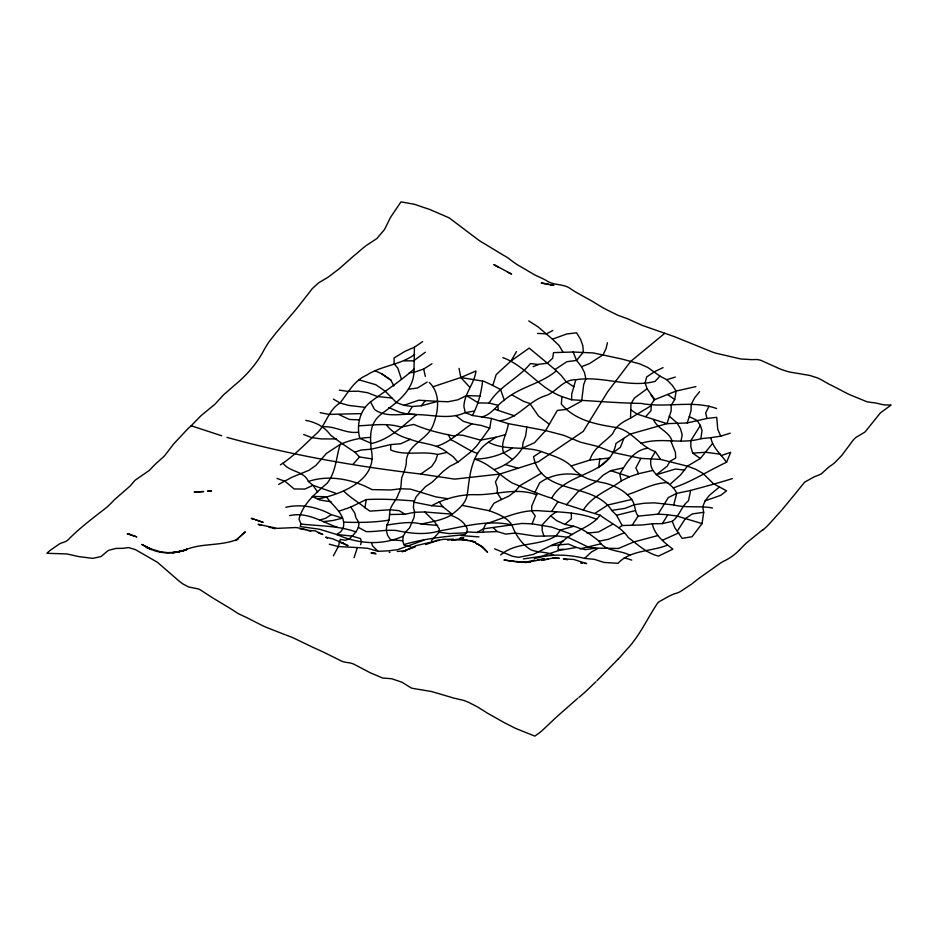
<?xml version="1.0" encoding="UTF-8"?>
<svg xmlns="http://www.w3.org/2000/svg" width="938" height="938" viewBox="0 0 938 938"><rect width="100%" height="100%" fill="white"/><g stroke="black" fill="none" stroke-linecap="round" stroke-linejoin="round"><path stroke-width="1.41" d="M410.598 546.057L406.471 546.256L403.832 544.603L402.707 540.769L390.501 539.713L387.558 535.258L386.304 530.263L386.808 525.034C398.169 523.486 409.824 521.012 421.174 524.002C431.246 521.88 441.704 520.438 450.791 515.29C457.779 509.838 465.776 503.976 467.3 494.596C469.704 476.141 471.04 453.453 488.51 442.185C505.054 451.061 524.119 445.691 541.355 451.53C551.638 455.54 562.859 458.096 571.113 465.94L589.885 460.077C593.344 447.883 604.775 442.29 612.76 433.591C615.762 425.77 623.407 421.619 630.535 418.137L630.981 403.668L634.51 398.017L647.091 388.754L645.11 382.798L646.669 376.959L654.56 371.671L663.037 367.637M716.644 408.522C692.373 399.787 666.121 408.288 641.111 403.41C617.908 403.059 594.727 401.007 571.617 399.787L571.711 394.112L575.815 379.749C602.431 375.399 628.577 388.285 655.052 381.403L659.953 376.138L666.719 379.691L672.241 385.307L676.146 391.052L674.727 399.529L671.209 405.251L671.127 411.043L666.988 423.648L630.254 434.071L615.973 443.416C610.099 476.563 565.825 471.38 551.685 498.23C538.06 494.009 525.139 488.393 512.042 482.894C499.344 475.132 489.331 463.349 474.429 459.069C487.737 459.01 501.021 455.293 512.254 448.13M429.264 382.411C440.731 393.362 438.503 410.551 433.544 424.046C428.596 439.195 409.167 443.123 406.365 459.585C406.799 466.116 403.856 472.013 401.675 477.993C400.948 483.363 401.581 489.073 398.439 493.798C396.915 499.802 391.873 503.847 390.091 509.733C389.258 514.927 389.927 520.473 386.808 525.034M483.351 532.01L483.445 528.833L485.708 523.943C504.081 518.175 521.88 508.759 541.871 510.952C560.244 512.125 579.344 512.195 596.627 519.324L600.191 515.232C609.665 522.736 621.495 527.238 628.354 537.626C637.934 544.661 646.587 553.15 658.464 556.105L672.933 549.152C664.374 542.61 654.501 535.023 652.332 523.779L642.284 524.963L622.14 525.514L619.127 527.613M422.663 341.584L414.42 347.212L414.01 369.115C400.303 381.203 385.201 391.076 370.545 401.898L374.473 409.414C386.773 418.559 402.531 412.837 416.601 414.608C432.817 414.713 449.607 419.814 465.271 412.614L472.459 415.487C478.122 404.536 481.194 393.327 482.601 381.074M414.01 369.115C414.866 390.079 396.692 402.508 382.001 413.576C369.42 422.616 370.018 435.76 371.167 449.208C378.483 479.928 341.772 494.091 317.794 499.075M431.48 540.616L439.125 532.268L439.289 528.891L434.247 521.317L424.726 511.972L414.631 512.277L404.97 514.223L389.54 514.54M388.66 407.514L399.647 412.239L407.702 414.127L416.601 414.608C402.66 426.11 389.927 439.16 371.612 443.498L359.805 438.351C356.311 425.489 359.746 410.387 370.545 401.898M403.832 544.603C423.882 538.682 444.471 536.63 465.025 534.578L467.03 531.94L467.218 528.786C464.509 521.809 457.545 517.682 450.791 515.29M331.079 501.818L319.624 499.966L312.178 496.437L326.389 496.706C332.838 506.403 346.192 514.352 343.296 527.742L340.916 531.623L336.765 534.508L319.412 529.22L300.195 526.558L300.981 524.049L299.011 519.031C302.81 503.894 315.743 493.154 327.174 483.222C335.921 472.318 336.144 457.381 340.131 444.471C349.616 440.25 359.852 437.729 370.252 437.448M502.827 357.636C525.456 365.703 539.221 388.273 561.968 396.586L561.323 403.985C574.666 420.306 596.521 424.492 616.243 427.494C632.189 430.765 640.326 446.758 655.334 451.577L660.61 459.421L687.402 466.163L695.797 469.317L703.101 473.514L713.501 483.785L726.551 490.809L720.806 495.299L705.153 500.822L702.691 506.684L703.699 512.3L702.058 523.592L692.127 536.688L682.172 538.4L674.785 527.707L672.276 521.329C679.78 515.935 681.246 506.239 688.492 500.775L690.673 490.433C704.555 486.646 718.567 482.964 732.308 478.615M472.459 415.487L491.395 418.454L489.742 428.127L476.75 445.867L471.368 451.436L457.885 462.176L449.877 466.256L443.111 471.404L432.301 482.085L425.477 486.658L416.12 496.8L413.904 502.17L413.388 507.27L414.631 512.277L414.104 517.225L409.636 527.824L405.626 531.987L403.27 536.126L402.707 540.769M333.377 555.871L338.313 546.549L340.283 539.373L345.243 540.288L349.534 538.752C353.931 534.226 359.36 529.56 358.926 522.618L355.948 517.858L354.716 512.957L350.777 507.071L338.7 511.28M494.467 469.434C505.77 465.611 515.959 458.424 522.337 448.223L523.146 442.443L525.608 435.982L526.851 427.06L508.302 423.648L491.395 418.454M599.898 458.623L598.561 467.605L609.641 458.002L589.885 460.077M404.97 514.223L399.342 510.718L390.091 509.733L369.947 511.14L364.964 507.681L366.23 499.567C382.376 498.664 398.357 499.755 414.397 500.998M641.053 443.381C660.458 436.956 681.199 444.518 700.792 438.726L702.023 430.788L700.381 425.406L697.04 420.412L689.289 416.636L691.095 410.481L691.154 404.513L694.577 397.911L699.596 391.685M681 441.095L682.184 434.81L680.472 428.748L677.025 422.874L669.204 416.085M607.414 342.78L606.065 348.561L603.064 354.787L589.404 363.627L581.548 366.711L576.577 360.415L573.118 352.02L553.502 352.606L552.716 358.199L547.276 363.264L538.94 364.261L533.124 366.676M512.5 459.561L503.671 452.925C499.837 442.771 507.352 433.602 508.302 423.648M433.039 386.749L460.816 377.522L475.953 370.979C474.593 383.63 464.357 393.151 463.9 406.447L465.271 412.614L473.901 411.114M541.355 451.53L533.534 456.7C541.343 496.108 593.566 481.534 611.717 510.424L625.118 508.326L634.381 504.726L644.394 503.225L654.431 502.85L673.707 504.972L676.732 493.376C671.033 479.424 648.029 477.512 650.89 459.198L655.334 451.577M467.03 531.94L476.996 532.444L483.445 528.833L521.868 523.463L532.069 523.826L535.223 515.912L531.717 510.987L531.717 506.121L537.193 493.376M360.649 544.638L361.423 541.93L360.555 538.588L352.055 536.067L336.765 534.508C358.035 544.005 381.789 545.834 403.27 536.126M354.083 557.653L357.39 547.569L367.59 548.273L378.061 551.298L388.062 550.864L397.548 549.68L423.8 540.218M481.757 416.964C491.805 414.526 496.378 405.579 504.304 400.092L500.54 389.469L492.79 385.459L496.214 374.579L511.104 360.907L529.184 348.104L555.015 369.537L561.346 375.552L566.153 381.707L573.88 386.819M630.934 409.906L637.172 414.127L666.988 423.648L687.191 422.956L689.289 416.636M457.885 462.176L453.148 456.689L447.004 452.421L437.671 454.484L435.537 460.781L431.691 466.467L420.728 474.03C355.338 466.397 290.475 454.965 227.008 437.389M623.7 438.832L620.358 447.309L613.346 452.515L597.881 446.5L580.423 442.173L563.656 435.291L545.623 430.589L526.851 427.06M673.25 487.877C692.291 481.557 708.495 470.63 726.61 462.211L730.69 452.339L721.275 455.54C716.702 450.287 712.071 444.729 710.828 437.647L700.792 438.726M581.548 366.711L584.48 372.574L585.875 378.882L583.682 384.592L581.63 401.077L566.376 409.437L557.336 410.41L545.623 430.589L534.472 442.724L522.337 448.223M534.754 492.696L539.631 482.894C551.474 474.229 567.22 472.131 581.326 475.472C588.771 480.15 597.518 481.557 605.971 483.328C615.867 486.154 625.365 491.16 631.708 499.462C635.46 504.492 634.381 511.093 638.063 516.158L632.271 525.092M709.069 406.107L705.669 412.943L706.971 418.442L716.738 417.34L717.758 429.393L720.783 436.17L730.221 433.157M280.415 464.861C294.415 455.809 305.636 443.44 317.783 432.406C326.401 423.472 328.675 409.695 340.025 403.012C347.963 392.87 354.025 380.582 366.641 375.165C381.543 365.562 400.291 364.999 414.643 354.517M660.61 459.421L640.877 458.389L635.87 467.933L638.59 473.713L652.848 470.419M647.607 448.212C633.431 450.193 626.42 463.079 619.76 474.077L621.296 480.901C608.34 490.562 592.277 495.581 583.295 510.061L558.45 501.971L551.685 498.23M664.808 333.271L630.688 361.411L607.836 391.509L583.272 431.351L538.435 461.731L499.848 474.065L495.416 482.015L497.257 487.643L497.316 493.036L501.525 499.473L509.088 495.991L515.29 491.184L519.98 485.626L541.625 473.033M511.104 360.907L516.486 351.562M638.063 516.158L658.089 514.106L668.325 497.55L676.732 493.376L690.673 490.433M407.702 414.127L412.298 406.517L421.361 405.767L437.776 401.358L447.977 401.757L457.65 399.858L466.491 395.625L480.479 396.047M557.958 501.701L551.814 511.198M652.332 523.779L662.345 523.615L667.844 514.751L676.955 516.041L702.058 523.592M700.381 425.406L690.837 440.602L690.849 446.746L692.666 453.136L700.323 458.483L712.587 443.44M462.2 505.394L489.214 510.706L493.986 503.237L501.525 499.473M677.342 531.096L685.256 518.726L692.314 513.907L703.699 512.3M466.491 395.625L478.403 402.953L489.108 403.059C499.063 386.339 518.409 378.506 530.439 363.522L538.26 364.495M669.861 484.489L680.531 474.991L687.402 466.163L700.323 458.483M421.361 405.767L425.406 400.456M705.153 500.822L709.292 495.416L719.294 487.103M596.627 519.324C584.937 529.818 567.302 533.323 558.004 546.842L558.778 550.512L576.401 547.429L585.335 549.645L595.759 548.109L618.517 548.472L633.713 542L657.726 535.586M534.367 558.72C550.629 553.725 568.194 554.335 584.585 558.391L591.35 552.072L597.846 548.484M781.94 509.862L795.131 493.904A51.484 27.249 -70.8 0 1 796.221 492.532L804.628 482.155L813.621 477.161A57.488 30.426 -70.8 0 1 817.186 475.707L821.137 474.007L826.425 469.199A43.277 22.911 -70.8 0 1 829.849 466.35L832.545 464.462A31.411 16.626 -70.8 0 0 835.946 461.484L841.152 456.044A30.931 16.368 -70.8 0 0 842.265 454.813L853.111 440.227A18.76 9.931 -70.8 0 1 856.5 437.049L864.684 432.23A13.085 6.929 -70.8 0 0 865.809 431.046L880.395 412.884L888.837 406.705A37.192 19.686 -70.8 0 0 889.693 406.107L891.1 405.064L884.698 404.899A28.445 17.998 49.9 0 1 883.197 404.735L876.62 403.211A37.719 23.884 49.9 0 0 872.082 402.554L867.064 401.827L852.044 395.648A33.487 21.199 49.9 0 1 846.838 393.292L831.127 385.143A22.606 14.305 49.9 0 1 829.567 384.486L822.204 380.3A34.612 21.914 49.9 0 0 817.49 377.92L809.811 375.458L790.136 372.116A68.72 43.5 49.9 0 1 785.552 370.85L785.047 370.698A68.157 43.148 49.9 0 1 776.77 367.52M352.958 464.369L359.535 456.947L372.187 458.963M781.202 510.694L770.098 523.041A55.494 29.371 -70.8 0 1 762.969 529.853M645.86 416.472L651.054 410.633L651.101 404.501L654.689 399.389L647.091 388.754M566.4 504.879L578.781 490.914L596.779 481.393L603.04 475.226L610.673 470.653L623.055 467.933M739.461 549.973L743.564 545.752A79.929 42.304 -70.8 0 1 746.566 542.868L759.51 532.327A85.065 45.024 -70.8 0 1 760.659 531.447L762.957 529.747M597.014 680.671L618.271 658.992M595.888 681.762L585.758 691.447A67.231 35.585 -70.8 0 1 584.62 692.502L580.458 696.113A79.413 42.034 -70.8 0 1 578.922 697.344M556.351 511.843L550.629 515.806L542.105 525.034L542.187 530.65L543.899 536.079L556.082 535.844L567.959 537.31L588.443 547.159L595.759 548.109M556.597 716.913L577.785 698.247M555.847 717.629L549.469 723.644A85.065 45.024 -70.8 0 1 548.343 724.734L543.079 729.694A59.54 31.517 -70.8 0 1 539.655 732.625L534.836 736.119L517.835 729.307A81.794 51.778 49.9 0 1 514.728 727.982L503.202 722.084A46.126 29.195 49.9 0 0 501.619 721.158L486.353 712.528A42.069 26.627 49.9 0 0 484.747 711.426L478.392 707.463A60.478 38.282 49.9 0 0 476.281 706.279L470.513 703.312A52.211 33.053 49.9 0 0 463.794 700.44L462.774 700.182A26.768 16.943 49.9 0 0 460.218 699.607L453.124 697.942A81.477 51.578 49.9 0 0 451.588 697.426L431.644 691.552L418.031 689.254M550.629 515.806L556.855 520.789L564.887 524.354L571.394 518.831L571.312 513.145M692.537 583.354L698.271 578.887A85.464 45.235 -70.8 0 0 699.42 577.984L721.345 562.495M691.787 583.987L680.965 591.186A36.817 19.487 -70.8 0 1 677.025 593.039L674.621 593.754A42.902 22.7 -70.8 0 0 673.425 594.164L669.087 596.181A89.825 47.545 -70.8 0 0 667.516 597.025L658.933 601.844A11.889 6.296 -70.8 0 0 657.796 602.841C649.26 615.434 642.694 629.433 633.385 641.627A22.747 12.042 -70.8 0 1 632.306 643.128L629.738 646.212A79.085 41.858 -70.8 0 1 626.772 649.448L621.613 655.322A38.528 20.39 -70.8 0 1 618.271 658.98M366.383 245.439L376.841 238.557L384.17 229.927A18.701 9.896 -70.8 0 0 385.225 228.133L389.985 218.46A38.165 20.202 -70.8 0 1 391.029 216.584L400.983 201.881L414.373 204.261L422.604 207.087A58.906 37.286 49.9 0 0 424.14 207.615L427.2 208.599A49.784 31.517 49.9 0 1 432.383 210.593L447.954 217.335A19.792 12.534 49.9 0 1 449.525 218.132L478.052 239.671A35.445 22.43 49.9 0 0 482.836 242.754L503.999 255.57A29.043 18.385 49.9 0 1 508.783 258.513L512.558 261.397A45.892 29.043 49.9 0 0 521.047 266.861L533.194 274.025A28.75 18.197 49.9 0 0 534.777 274.94L541.531 278.082A51.332 32.49 49.9 0 1 546.291 280.485C553.584 285.914 563.867 283.299 570.925 289.021A63.338 40.088 49.9 0 0 575.698 292.058L587.282 298.542A67.489 42.726 49.9 0 1 592.535 301.45L601.539 306.937A78.745 49.843 49.9 0 0 605.749 309.235L616.723 314.711A34.296 21.715 49.9 0 0 618.283 315.414L624.978 317.818A63.913 40.463 49.9 0 1 629.105 319.459L641.076 324.888A45.939 29.078 49.9 0 0 642.624 325.509L674 336.496A80 50.64 49.9 0 1 675.548 337.105L701.401 347.576A76.939 48.706 49.9 0 0 704.508 348.866L711.743 351.762A46.642 29.524 49.9 0 0 716.374 353.309L740.211 358.844A62.248 39.408 49.9 0 0 741.724 359.043L751.69 359.629A56.21 35.585 49.9 0 0 753.167 359.606L756.134 359.512A22.864 14.469 49.9 0 1 761.187 360.45L776.77 367.485M235.579 540.569L237.994 539.151C220.559 546.385 202.631 542.774 185.677 549.715L186.943 549.211C176.309 553.443 164.502 554.276 153.621 550.383M365.609 246.049L364.847 246.647A77.526 41.038 -70.8 0 1 363.698 247.515L358.398 252.005A44.731 23.673 -70.8 0 1 354.587 255.183L340.236 267.858A83.529 44.215 -70.8 0 1 338.712 269.124L329.531 276.147A76.588 40.533 -70.8 0 1 324.102 279.583L319.037 282.573A25.76 13.636 -70.8 0 0 317.888 283.475L312.248 288.705L298.413 306.409A73.574 38.939 -70.8 0 0 297.323 307.723L295.13 310.443A74.254 39.302 -70.8 0 1 291.448 314.734L277.472 331.184A81.899 43.347 -70.8 0 0 276.007 332.908L269.089 341.76A40.932 21.656 -70.8 0 0 267.658 343.883L266.251 346.145A90.716 48.014 -70.8 0 0 264.153 349.745C256.789 363.909 246.014 375.95 233.668 385.964A64.64 34.214 -70.8 0 1 232.542 387.019L228.004 391.017A77.432 40.979 -70.8 0 1 226.867 391.978L224.592 393.878A29.864 15.805 -70.8 0 0 223.455 394.921L214.931 404.243L203.523 413.599A44.836 23.731 -70.8 0 0 199.747 416.976L191.54 425.406A60.665 32.115 -70.8 0 1 188.515 428.08L173.659 443.932L164.947 455.329A25.49 13.495 -70.8 0 1 163.822 456.56L158.932 460.945A77.244 40.885 -70.8 0 0 152.542 467.03L149.928 469.774A21.879 11.573 -70.8 0 1 148.802 470.782L135.318 480.068A15.887 8.407 -70.8 0 0 134.193 481.229L130.148 486.001L113.885 500.212A27.964 14.797 -70.8 0 0 112.783 501.467L107.542 506.661A28.14 14.891 -70.8 0 0 106.404 507.61C93.296 517.823 79.765 527.836 68.052 539.901A21.41 11.338 -70.8 0 1 64.546 541.988L61.345 543.043A22.242 11.772 -70.8 0 0 58.226 544.755L52.059 549.047A35.515 18.795 -70.8 0 0 46.9 553.291L67.044 553.948L76.67 556.164A56.89 36.007 49.9 0 0 81.219 556.891L92.252 558.333A14.375 9.099 49.9 0 0 93.73 558.169L100.026 556.797A11.537 7.305 49.9 0 0 101.445 556.187L107.776 550.852A23.216 14.691 49.9 0 1 109.195 550.16L115.937 548.425L122.855 548.331A20.519 12.991 49.9 0 0 124.32 548.132L128.717 547.604L135.377 549.609L157.525 562.343L178.255 580.376A47.463 30.051 49.9 0 0 183.086 584.046L188.386 586.883L198.457 588.97A14.176 8.97 49.9 0 1 200.017 589.697L211.73 597.26A31.001 19.628 49.9 0 0 213.325 598.268L232.354 609.735A85.944 54.404 49.9 0 1 233.961 610.814L237.162 612.948A25.807 16.333 49.9 0 0 238.744 613.886L245.522 617.04A54.85 34.718 49.9 0 1 247.081 617.767L261.21 624.989A72.718 46.032 49.9 0 0 267.447 627.792L285.011 634.674M500.341 420.705C518.902 418.149 528.751 400.374 546.35 395.473C556.926 391.439 563.152 379.222 575.815 379.749M595.032 513.238L607.883 504.996L631.708 499.462M489.742 428.127L481.217 425.453L471.908 423.87C460.007 431.386 450.357 442.267 436.51 446.277M667.141 545.259C651.148 551.661 630.313 549.914 617.966 563.339L603.873 562.413L594.446 559.353L584.585 558.391M556.222 370.944C540.71 384.017 519.804 386.843 504.304 400.092M500.669 554.944C516.416 541.32 538.94 546.69 556.082 535.844L560.549 529.97L573.786 526.277C583.342 528.856 591.386 535.129 599.089 541.167C605.42 551.814 619.924 549.961 629.797 555.108M425.266 352.231L413.635 360.813L404.055 360.849M488.51 442.185L495.968 437.237L505.699 434.54M555.015 369.537L566.845 361.716L576.577 360.415L583.307 352.113L582.803 345.63L580.563 339.322L576.565 332.802L566.646 334.01L552.435 339.169L538.119 326.905L528.762 320.913M323.352 521.657L332.99 520.496L342.605 518.104L331.313 514.634L325.732 518.257L319.905 519.969M409.331 372.667L413.893 372.374L423.659 369.021L431.972 363.768M427.107 382.071L417.457 388.039L408.44 389.223M630.535 418.137L651.078 405.732M340.131 444.471L326.494 453.359L315.836 465.471L309.036 470.278L292.433 477.032L278.68 484.348M722.131 562.061L724.875 560.607M579.907 548.918L601.035 543.747M552.857 330.469L546.526 333.811L537.568 333.424M413.904 502.17L431.656 505.699C445.444 498.113 461.484 494.009 477.231 494.725C497.093 494.654 517.483 487.279 536.771 494.901M366.23 499.567L350.777 507.071M621.296 480.901L629.492 476.785L638.59 473.713M612.42 524.354L598.573 531.963L587.059 533.136M725.66 560.221L726.446 559.822A67.911 35.949 -70.8 0 0 729.952 557.77A66.41 35.152 -70.8 0 0 739.472 550.02M425.688 544.544L436.51 540.827L415.886 545.717L405.169 550.536L415.346 546.854M624.567 532.678L608.399 539.303L599.089 541.167M447.004 452.421C436.545 443.381 422.475 444.26 410.363 439.336L400.725 443.768L390.689 444.565L371.167 449.208L361.13 450.017L354.881 452.163C346.368 446.629 338.43 441.212 330.446 434.998C324.607 426.755 315.543 422.147 305.776 420.365M408.933 548.789L412.099 547.335M662.779 540.089L678.866 532.819M414.42 347.212L404.958 351.351L393.983 358.023L394.218 364.003L397.759 368.013L401.487 379.327M695.89 386.597L676.146 391.052L654.349 399.787L650.796 394.687M627.393 494.678C640.947 490.492 653.469 482.695 667.938 482.578M563.07 541.074L553.197 544.497L533.218 554.464L518.468 557.36L512.218 556.175L494.607 548.824M359.102 379.878L375.751 384.686L385.143 391.146L396.575 402.648L403.938 405.322L418.735 400.221L437.776 401.358M180.155 551.556L178.009 551.966L181.831 550.7M558.778 550.512L541.578 556.269L523.381 558.931M666.719 379.691L675.348 377.076M283.088 463.22C289.549 472.295 303.842 470.595 308.403 481.487C328.921 474.405 353.204 479.377 371.87 489.601L390.677 489.964L400.702 488.768L410.527 489.132L435.9 496.906L447.918 498.711M402.203 551.814L406.025 550.583L397.208 551.474M611.717 510.424L616.559 515.279L635.366 510.6M534.32 560.232L525.608 562.225L511.984 561.159M182.312 551.063L184.446 550.477M687.191 422.956L706.971 418.442M178.642 551.767L186.345 549.856L172.358 552.728L175.453 552.341L167.55 552.646L160.375 551.814L146.832 547.64L152.261 550.02M544.274 559.705L541.589 560.42L553.045 558.016L559.376 558.286L555.413 558.333M662.345 523.615L672.276 521.329M527.942 562.237L544.403 558.931L537.38 559.775M495.968 437.237L480.584 440.121L462.985 435.314L456.466 434.822M389.082 520.074C374.145 522.607 358.867 522.642 343.754 522.149M551.368 545.635L568.393 544.04L576.401 547.429M710.828 437.647L720.783 436.17M499.848 474.065L454.649 479.13L420.728 474.03M320.186 412.661L328.98 414.408L361.365 413.611M439.148 540.358L435.853 540.71L443.627 539.28L453.535 539.35L447.473 540.136M285.773 507.27C301.602 503.706 317.255 507.024 331.313 514.634M374.954 552.881L370.991 552.916L376.044 553.995M558.075 549.633L563.621 549.211M459.855 538.154L463.782 537.873L460.699 538.084M289.596 515.63C306.961 511.597 321.969 521.856 337.586 527.449M692.666 453.136L705.88 452.257L720.325 454.215M545.283 559.458L548.402 559.247M358.808 425.782C372.843 425.254 387.417 422.78 401.089 427.13L413.822 424.433C427.13 430.167 440.754 433.45 455.094 436.123M476.996 532.444L497.187 531.553L505.664 534.085L515.29 533.077L535.868 536.184L543.899 536.079M466.725 532.807L449.173 533.558L439.125 532.268M358.433 432.184C346.052 434.048 335.183 425.735 322.602 426.778M390.044 552.248L389.223 552.283M336.554 438.937L321.054 438.914L311.486 437.518L303.631 434.517M573.118 352.02L593.379 352.946L621.718 358.984L639.669 363.862L647.712 367.403L659.953 376.138M462.164 539.702L465.459 539.772L451.624 540.065L460.757 538.822L473.584 541.66L471.568 541.285M357.39 547.569L338.313 546.549L329.285 544.192M526.652 562.495L517.975 561.674M300.981 524.049C319.354 526.066 338.477 525.69 356.065 531.916M300.113 529.009L306.808 529.818L301.391 528.563M359.231 419.884L349.405 419.462L338.946 414.549M556.199 558.18L553.045 558.016M253.401 518.655L252.392 518.608L263.156 522.372L255.605 519.816M424.726 511.972L452.116 514.176L442.677 506.602L439.172 501.783M658.089 514.106L667.844 514.751M478.955 536.911L461.168 535.563M431.656 505.699L442.677 506.602M421.174 524.002L437.671 525.421M584.609 563.386L586.602 563.574L573.763 559.458L563.386 558.837L567.455 559.763M253.213 518.644L251.185 518.433L253.881 519.066M391.943 398.029L377.287 396.504L367.567 392.705L357.988 391.181L348.068 391.404L339.322 390.161M513.321 561.405L503.929 559.951L519.335 562.237M365.152 407.362L348.901 405.439L340.025 403.012L333.377 399.131M532.069 523.826L551.696 527.074L572.391 534.554M684.74 470.149L675.512 469.012L656.307 474.745L667.246 466.127L669.826 461.414L675.688 458.061L675.454 452.479L670.846 441.106M712.528 508.009C699.701 505.512 686.487 508.22 673.707 504.972M403.938 405.322L412.298 406.517M437.671 454.484C422.159 450.639 405.908 456.185 390.759 450.076L390.689 444.565M417.035 689.102L412.497 688.328A12.053 7.633 49.9 0 1 410.95 687.789L401.956 682.231L392.19 678.889A20.542 13.003 49.9 0 0 390.677 678.655L382.692 678.045L371.296 673.203A28.867 18.279 49.9 0 1 369.736 672.511L353.989 664.245A21.879 13.847 49.9 0 0 349.393 662.814L345.876 662.334A23.169 14.668 49.9 0 1 341.268 660.973L326.119 653.411A84.08 53.22 49.9 0 1 324.548 652.625L315.707 648.568A66.399 42.034 49.9 0 1 312.061 646.927L295.88 639.13A68.251 43.195 49.9 0 0 291.202 637.019L286.043 635.061M553.819 555.19C546.713 551.485 538.178 552.822 530.802 549.774C521.704 544.087 515.513 534.894 511.925 524.963C487.596 519.312 463.231 526.886 439.254 530.978C424.973 535.246 410.387 533.417 396.117 530.474C386.081 529.536 376.208 531.893 366.183 531.623L358.375 527.344M459.057 368.376L460.816 377.522L483.902 381.297L492.79 385.459M580.622 563.023L582.627 563.351M550.219 284.671L553.924 285.258L546.244 284.155M260.119 524.694L258.114 524.354L277.331 528.352L295.986 527.531L299.679 528.106M613.346 452.515L640.877 458.389M494.467 409.191L514.704 415.897M548.718 284.202L541.249 282.924L545.001 283.851M564.887 524.354L573.786 526.277M464.158 539.749L468.203 540.628M272.29 528.094L274.998 528.704M310.912 531.119L307.523 530.345L315.18 530.873L322.813 534.496L318.334 532.761M583.295 510.061L600.191 515.232M489.108 403.059L497.785 405.239L498.301 409.883M629.492 476.785L610.673 470.653M505.476 464.603L517.753 468.132M471.908 423.87L463.395 421.361L455.704 415.522M268.901 527.097L271.164 527.754M470.196 540.628L475.636 542.305L472.236 541.249M339.122 542.012L343.226 543.29L332.861 538.869L325.744 537.157L327.491 538.189M221.708 435.783L191.164 425.77M335.816 493.282L312.952 485.309L308.403 481.487M258.947 524.494L261.843 525.421M410.363 439.336C401.429 436.827 392.049 432.84 386.608 424.961M477.36 453.394C467.945 450.263 460.007 443.932 450.92 439.805L448.083 434.317M624.251 557.664L631.72 560.103M561.968 396.586L571.617 399.787M276.991 478.427L285 481.264L294.133 488.956L304.92 489.073L312.952 485.309L317.689 492.087M489.214 510.706C497.55 513.801 506.907 517.143 511.925 524.963M507.399 272.196L511.573 274.037L493.845 264.586L499.004 267.553M348.092 545.588L341.842 542.739L347.423 545.553M375.177 370.815L381.731 373.781L390.783 380.007L393.89 385.999M511.972 394.91L523.615 401.358L529.841 403.492L538.447 415.98L548.859 423.906M390.783 380.007L381.731 373.781M364.964 507.681C357.882 501.889 349.921 497.351 343.496 490.867M667.598 394.476L674.727 399.529M581.326 475.472L575.463 470.946L571.113 465.94M378.061 551.298L372.515 545.904L371.694 543.079M552.435 339.169L559.071 345.501L563.093 352.325M493.435 527.766L497.187 531.553M354.881 452.163L359.535 456.947M460.816 377.522L469.539 387.019M721.275 455.54L726.61 462.211M616.559 515.279L622.14 525.514M653.516 419.544C657.21 428.924 669.146 431.093 672.1 441.165M423.659 369.021L425.324 376.419M245.099 531.975L237.079 539.268L245.099 531.975M530.533 561.71L525.292 562.425L530.533 561.71M203.546 491.535L194.389 492.169L203.546 491.535M210.769 490.961L207.474 491.172L211.39 490.937L210.769 490.961M129.233 534.132L127.216 533.828L136.784 536.899L129.233 534.132M477.829 544.075L475.765 543.301L481.534 546.362L480.291 545.635L487.584 552.236L482.753 547.006L477.829 544.075M151.335 549.152L145.953 546.678L151.335 549.152M143.842 545.47L141.755 544.462L147.172 547.253L143.842 545.47"/></g></svg>
